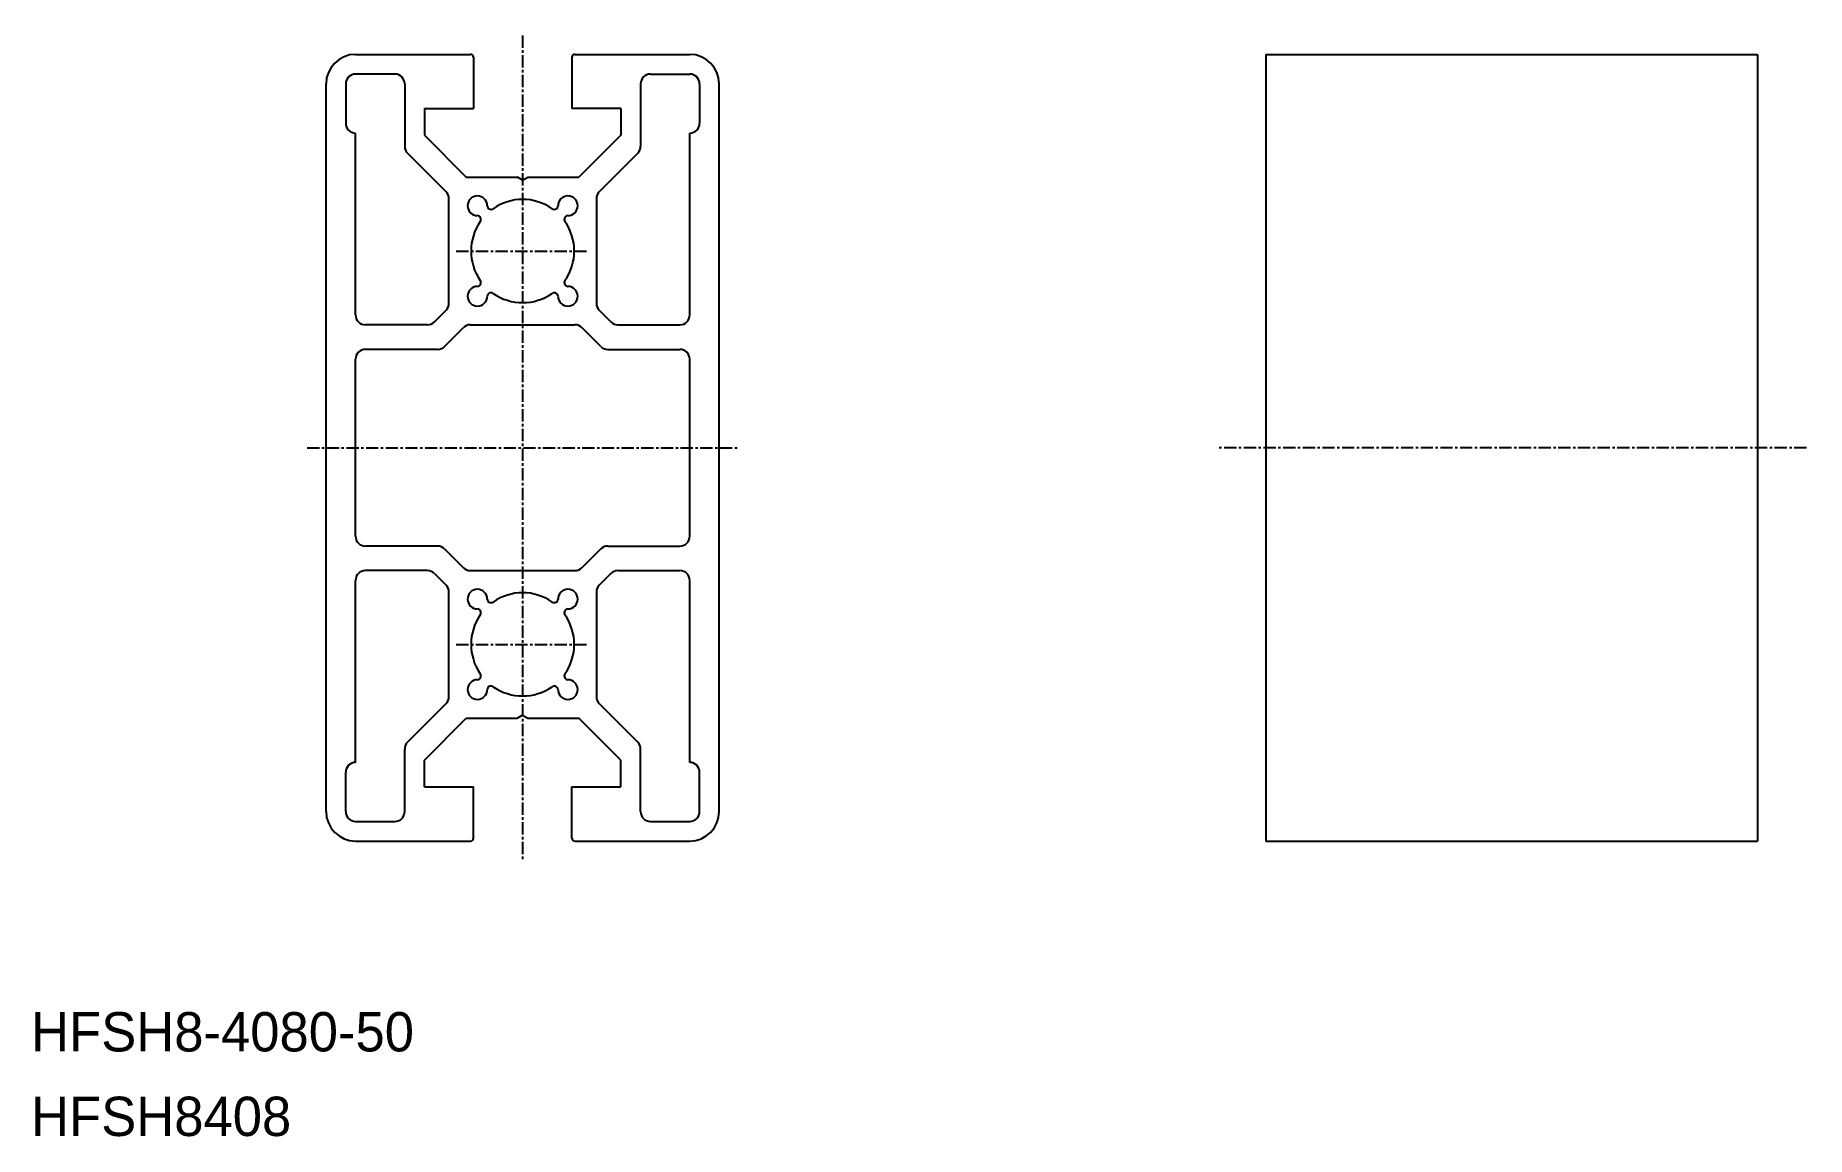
# Model space of a CAD drawing. Extents: x 0 to 181, y 0 to 112.
import ezdxf

# ---------------------------------------------------------------- set-up
doc = ezdxf.new("R2010")
doc.units = 0
doc.linetypes.add('CENTER', pattern=[2, 1.25, -0.25, 0.25, -0.25])
doc.layers.get('0').update_dxf_attribs({"linetype": 'CONTINUOUS'})
doc.layers.add('255', color=7, linetype='CONTINUOUS')
doc.layers.add('CENTER', color=1, linetype='CENTER')

msp = doc.modelspace()

# ---------------------------------------------------------------- linework, layer by layer
at = {"color": 7, "linetype": 'CONTINUOUS'}
for p, q in [((33, 110), (44.7, 110)), ((55.3, 110), (67, 110)), ((125.6, 110), (175.6, 110)), ((125.6, 110), (125.6, 30)), ((175.6, 110), (175.6, 30)), ((45, 109.7), (45, 104.5)), ((55, 109.7), (55, 104.5)), ((30, 33), (30, 107)), ((32, 107), (32, 103)), ((37, 108), (33, 108)), ((38, 107), (38, 100.65)), ((62, 107), (62, 100.65)), ((63, 108), (67, 108)), ((68, 107), (68, 103)), ((70, 33), (70, 107)), ((40, 104.5), (40, 101.77)), ((40, 104.5), (45, 104.5)), ((60, 104.5), (55, 104.5)), ((60, 104.5), (60, 101.77)), ((33, 83.5), (33, 102)), ((40, 101.77), (44.27, 97.5)), ((60, 101.77), (55.73, 97.5)), ((67, 83.5), (67, 102)), ((38.29, 99.94), (42.21, 96.03)), ((61.71, 99.94), (57.79, 96.03)), ((44.27, 97.5), (49.48, 97.5)), ((50, 97.2), (49.48, 97.5)), ((50, 97.2), (50.52, 97.5)), ((50.52, 97.5), (55.73, 97.5)), ((42.5, 84.68), (42.5, 95.32)), ((57.5, 95.32), (57.5, 84.68)), ((41.03, 82.79), (42.21, 83.97)), ((58.97, 82.79), (57.79, 83.97)), ((40.32, 82.5), (34, 82.5)), ((42.06, 80.29), (43.97, 82.21)), ((44.68, 82.5), (55.32, 82.5)), ((57.94, 80.29), (56.03, 82.21)), ((59.68, 82.5), (66, 82.5)), ((41.35, 80), (34, 80)), ((58.65, 80), (66, 80)), ((33, 61), (33, 79)), ((67, 61), (67, 79)), ((41.35, 60), (34, 60)), ((42.06, 59.71), (43.97, 57.79)), ((57.94, 59.71), (56.03, 57.79)), ((58.65, 60), (66, 60)), ((33, 38), (33, 56.5)), ((40.32, 57.5), (34, 57.5)), ((41.03, 57.21), (42.21, 56.03)), ((44.68, 57.5), (55.32, 57.5)), ((58.97, 57.21), (57.79, 56.03)), ((59.68, 57.5), (66, 57.5)), ((67, 38), (67, 56.5)), ((42.5, 44.68), (42.5, 55.32)), ((57.5, 55.32), (57.5, 44.68)), ((38.29, 40.06), (42.21, 43.97)), ((61.71, 40.06), (57.79, 43.97)), ((40, 38.23), (44.27, 42.5)), ((44.27, 42.5), (49.48, 42.5)), ((50, 42.8), (49.48, 42.5)), ((50, 42.8), (50.52, 42.5)), ((50.52, 42.5), (55.73, 42.5)), ((60, 38.23), (55.73, 42.5)), ((38, 33), (38, 39.35)), ((40, 35.5), (40, 38.23)), ((60, 35.5), (60, 38.23)), ((62, 33), (62, 39.35)), ((32, 33), (32, 37)), ((68, 33), (68, 37)), ((40, 35.5), (45, 35.5)), ((45, 30.3), (45, 35.5)), ((55, 30.3), (55, 35.5)), ((55, 35.5), (60, 35.5)), ((33, 32), (37, 32)), ((63, 32), (67, 32)), ((33, 30), (44.7, 30)), ((55.3, 30), (67, 30)), ((125.6, 30), (175.6, 30))]:
    msp.add_line(p, q, dxfattribs=at)
for centre, radius, start, end in [((33, 107), 3, 90, 180), ((44.7, 109.7), 0.3, 0, 90), ((55.3, 109.7), 0.3, 90, 180), ((67, 107), 3, 0, 90), ((33, 107), 1, 90, 180), ((37, 107), 1, 0, 90), ((63, 107), 1, 90, 180), ((67, 107), 1, 0, 90), ((33, 103), 1, 180, 270), ((67, 103), 1, 270, 0), ((39, 100.65), 1, 180, 225), ((61, 100.65), 1, 314.9999, 0), ((41.5, 95.32), 1, 360, 45), ((45.4, 94.6), 1, 0.5523, 269.4605), ((54.6, 94.6), 1, 270.674, 179.4088), ((58.5, 95.32), 1, 134.9999, 180), ((46.78, 94.62), 0.381, 182.4583, 303.9315), ((50, 90), 5.25, 55.1059, 124.8924), ((53.22, 94.62), 0.381, 236.0902, 357.647), ((50, 90), 5.25, 145.1042, 214.8957), ((45.38, 93.22), 0.381, 326.1157, 87.5086), ((54.62, 93.22), 0.381, 92.1281, 213.9074), ((50, 90), 5.25, 325.1063, 34.8945), ((45.38, 86.78), 0.381, 272.4223, 33.8863), ((54.62, 86.78), 0.381, 146.086, 267.5779), ((41.5, 84.68), 1, 314.9999, 360), ((45.4, 85.4), 1, 90.5654, 359.4508), ((46.78, 85.38), 0.381, 55.8324, 177.5393), ((50, 90), 5.25, 235.1242, 304.9014), ((53.22, 85.38), 0.381, 2.459, 123.8076), ((54.6, 85.4), 1, 180.5512, 89.4344), ((58.5, 84.68), 1, 180, 225), ((34, 83.5), 1, 180, 270), ((66, 83.5), 1, 270, 360), ((40.32, 83.5), 1, 270, 314.9999), ((44.68, 81.5), 1, 90, 135.0001), ((55.32, 81.5), 1, 45, 90), ((59.68, 83.5), 1, 225, 270), ((34, 79), 1, 90, 180), ((41.35, 81), 1, 270, 315.0001), ((58.65, 81), 1, 225, 270), ((66, 79), 1, 0, 90), ((34, 61), 1, 180, 270), ((41.35, 59), 1, 44.9999, 90), ((58.65, 59), 1, 90, 135), ((66, 61), 1, 270, 0), ((44.68, 58.5), 1, 224.9999, 270), ((55.32, 58.5), 1, 270, 315), ((34, 56.5), 1, 90, 180), ((40.32, 56.5), 1, 45, 90), ((41.5, 55.32), 1, 360, 45), ((58.5, 55.32), 1, 135, 180), ((59.68, 56.5), 1, 90, 135), ((66, 56.5), 1, 0, 90), ((45.4, 54.6), 1, 0.5523, 269.4605), ((46.78, 54.62), 0.381, 182.4583, 303.9315), ((50, 50), 5.25, 55.1059, 124.8924), ((53.22, 54.62), 0.381, 236.0902, 357.647), ((54.6, 54.6), 1, 270.674, 179.4088), ((50, 50), 5.25, 145.1042, 214.8957), ((45.38, 53.22), 0.381, 326.1157, 87.5086), ((54.62, 53.22), 0.381, 92.1281, 213.9074), ((50, 50), 5.25, 325.1063, 34.8945), ((45.38, 46.78), 0.381, 272.4223, 33.8863), ((54.62, 46.78), 0.381, 146.086, 267.5779), ((45.4, 45.4), 1, 90.5654, 359.4508), ((46.78, 45.38), 0.381, 55.8324, 177.5393), ((50, 50), 5.25, 235.1242, 304.9014), ((53.22, 45.38), 0.381, 2.459, 123.8076), ((54.6, 45.4), 1, 180.5512, 89.4344), ((41.5, 44.68), 1, 314.9999, 360), ((58.5, 44.68), 1, 180, 225), ((39, 39.35), 1, 134.9999, 180), ((61, 39.35), 1, 360, 45), ((33, 37), 1, 90, 180), ((67, 37), 1, 0, 90), ((33, 33), 3, 180, 270), ((33, 33), 1, 180, 270), ((37, 33), 1, 270, 0), ((63, 33), 1, 180, 270), ((67, 33), 1, 270, 0), ((67, 33), 3, 270, 0), ((44.7, 30.3), 0.3, 270, 360), ((55.3, 30.3), 0.3, 180, 270)]:
    msp.add_arc(centre, radius, start, end, dxfattribs=at)
at = {"layer": '255', "color": 1, "linetype": 'CENTER'}
msp.add_line((50, 111.92), (50, 28.07), dxfattribs=at)
at = {"layer": 'CENTER', "color": 1, "linetype": 'CENTER'}
for p, q in [((43.25, 90), (56.75, 90)), ((28.07, 70), (71.93, 70)), ((180.6, 70), (120.6, 70)), ((43.25, 50), (56.75, 50))]:
    msp.add_line(p, q, dxfattribs=at)

# ---------------------------------------------------------------- texts
at = {"color": 7, "linetype": 'CONTINUOUS'}
for s, p in [('HFSH8-4080-50', (0, 8.6)), ('HFSH8408', (0, 0))]:
    msp.add_text(s, height=4, dxfattribs=at).set_placement(p)

doc.saveas('drawing.dxf')
